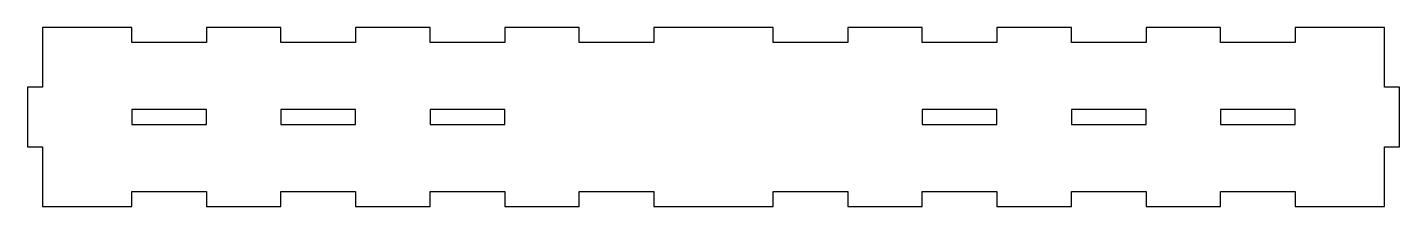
# Model space of a CAD drawing. Header units: millimetres. Extents: x -375 to 85, y -100 to -40.
import ezdxf

# ---------------------------------------------------------------- set-up
doc = ezdxf.new("R2010")
doc.units = ezdxf.units.MM

msp = doc.modelspace()

# ---------------------------------------------------------------- linework, layer by layer
at = {"color": 7, "linetype": 'Continuous', "lineweight": 25}
for p, q in [((-370.25, -39.78), (-370.25, -59.78)), ((-340.25, -39.78), (-370.25, -39.78)), ((-340.25, -44.78), (-340.25, -39.78)), ((-315.25, -39.78), (-315.25, -44.78)), ((-290.25, -39.78), (-315.25, -39.78)), ((-290.25, -44.78), (-290.25, -39.78)), ((-265.25, -39.78), (-265.25, -44.78)), ((-240.25, -39.78), (-265.25, -39.78)), ((-240.25, -44.78), (-240.25, -39.78)), ((-215.25, -39.78), (-215.25, -44.78)), ((-190.25, -39.78), (-215.25, -39.78)), ((-190.25, -44.78), (-190.25, -39.78)), ((-165.25, -39.78), (-165.25, -44.78)), ((-125.25, -39.78), (-165.25, -39.78)), ((-125.25, -44.78), (-125.25, -39.78)), ((-100.25, -39.78), (-100.25, -44.78)), ((-75.25, -39.78), (-100.25, -39.78)), ((-75.25, -44.78), (-75.25, -39.78)), ((-50.25, -39.78), (-50.25, -44.78)), ((-25.25, -39.78), (-50.25, -39.78)), ((-25.25, -44.78), (-25.25, -39.78)), ((-0.25, -39.78), (-0.25, -44.78)), ((24.75, -39.78), (-0.25, -39.78)), ((24.75, -44.78), (24.75, -39.78)), ((49.75, -39.78), (49.75, -44.78)), ((79.75, -39.78), (49.75, -39.78)), ((79.75, -59.78), (79.75, -39.78)), ((-315.25, -44.78), (-340.25, -44.78)), ((-265.25, -44.78), (-290.25, -44.78)), ((-215.25, -44.78), (-240.25, -44.78)), ((-165.25, -44.78), (-190.25, -44.78)), ((-100.25, -44.78), (-125.25, -44.78)), ((-50.25, -44.78), (-75.25, -44.78)), ((-0.25, -44.78), (-25.25, -44.78)), ((49.75, -44.78), (24.75, -44.78)), ((-375.25, -59.78), (-375.25, -79.78)), ((-370.25, -59.78), (-375.25, -59.78)), ((84.75, -59.78), (79.75, -59.78)), ((84.75, -79.78), (84.75, -59.78)), ((-315.25, -67.28), (-340.25, -67.28)), ((-340.25, -67.28), (-340.25, -72.28)), ((-315.25, -72.28), (-315.25, -67.28)), ((-265.25, -67.28), (-290.25, -67.28)), ((-290.25, -67.28), (-290.25, -72.28)), ((-265.25, -72.28), (-265.25, -67.28)), ((-215.25, -67.28), (-240.25, -67.28)), ((-240.25, -67.28), (-240.25, -72.28)), ((-215.25, -72.28), (-215.25, -67.28)), ((-50.25, -67.28), (-75.25, -67.28)), ((-75.25, -67.28), (-75.25, -72.28)), ((-50.25, -72.28), (-50.25, -67.28)), ((-0.25, -67.28), (-25.25, -67.28)), ((-25.25, -67.28), (-25.25, -72.28)), ((-0.25, -72.28), (-0.25, -67.28)), ((49.75, -67.28), (24.75, -67.28)), ((24.75, -67.28), (24.75, -72.28)), ((49.75, -72.28), (49.75, -67.28)), ((-340.25, -72.28), (-315.25, -72.28)), ((-290.25, -72.28), (-265.25, -72.28)), ((-240.25, -72.28), (-215.25, -72.28)), ((-75.25, -72.28), (-50.25, -72.28)), ((-25.25, -72.28), (-0.25, -72.28)), ((24.75, -72.28), (49.75, -72.28)), ((-375.25, -79.78), (-370.25, -79.78)), ((-370.25, -79.78), (-370.25, -99.78)), ((79.75, -79.78), (84.75, -79.78)), ((79.75, -99.78), (79.75, -79.78)), ((-340.25, -94.78), (-315.25, -94.78)), ((-340.25, -99.78), (-340.25, -94.78)), ((-315.25, -94.78), (-315.25, -99.78)), ((-290.25, -94.78), (-265.25, -94.78)), ((-290.25, -99.78), (-290.25, -94.78)), ((-265.25, -94.78), (-265.25, -99.78)), ((-240.25, -94.78), (-215.25, -94.78)), ((-240.25, -99.78), (-240.25, -94.78)), ((-215.25, -94.78), (-215.25, -99.78)), ((-190.25, -94.78), (-165.25, -94.78)), ((-190.25, -99.78), (-190.25, -94.78)), ((-165.25, -94.78), (-165.25, -99.78)), ((-125.25, -94.78), (-100.25, -94.78)), ((-125.25, -99.78), (-125.25, -94.78)), ((-100.25, -94.78), (-100.25, -99.78)), ((-75.25, -94.78), (-50.25, -94.78)), ((-75.25, -99.78), (-75.25, -94.78)), ((-50.25, -94.78), (-50.25, -99.78)), ((-25.25, -94.78), (-0.25, -94.78)), ((-25.25, -99.78), (-25.25, -94.78)), ((-0.25, -94.78), (-0.25, -99.78)), ((24.75, -94.78), (49.75, -94.78)), ((24.75, -99.78), (24.75, -94.78)), ((49.75, -94.78), (49.75, -99.78)), ((-370.25, -99.78), (-340.25, -99.78)), ((-315.25, -99.78), (-290.25, -99.78)), ((-265.25, -99.78), (-240.25, -99.78)), ((-215.25, -99.78), (-190.25, -99.78)), ((-165.25, -99.78), (-125.25, -99.78)), ((-100.25, -99.78), (-75.25, -99.78)), ((-50.25, -99.78), (-25.25, -99.78)), ((-0.25, -99.78), (24.75, -99.78)), ((49.75, -99.78), (79.75, -99.78))]:
    msp.add_line(p, q, dxfattribs=at)

doc.saveas('drawing.dxf')
